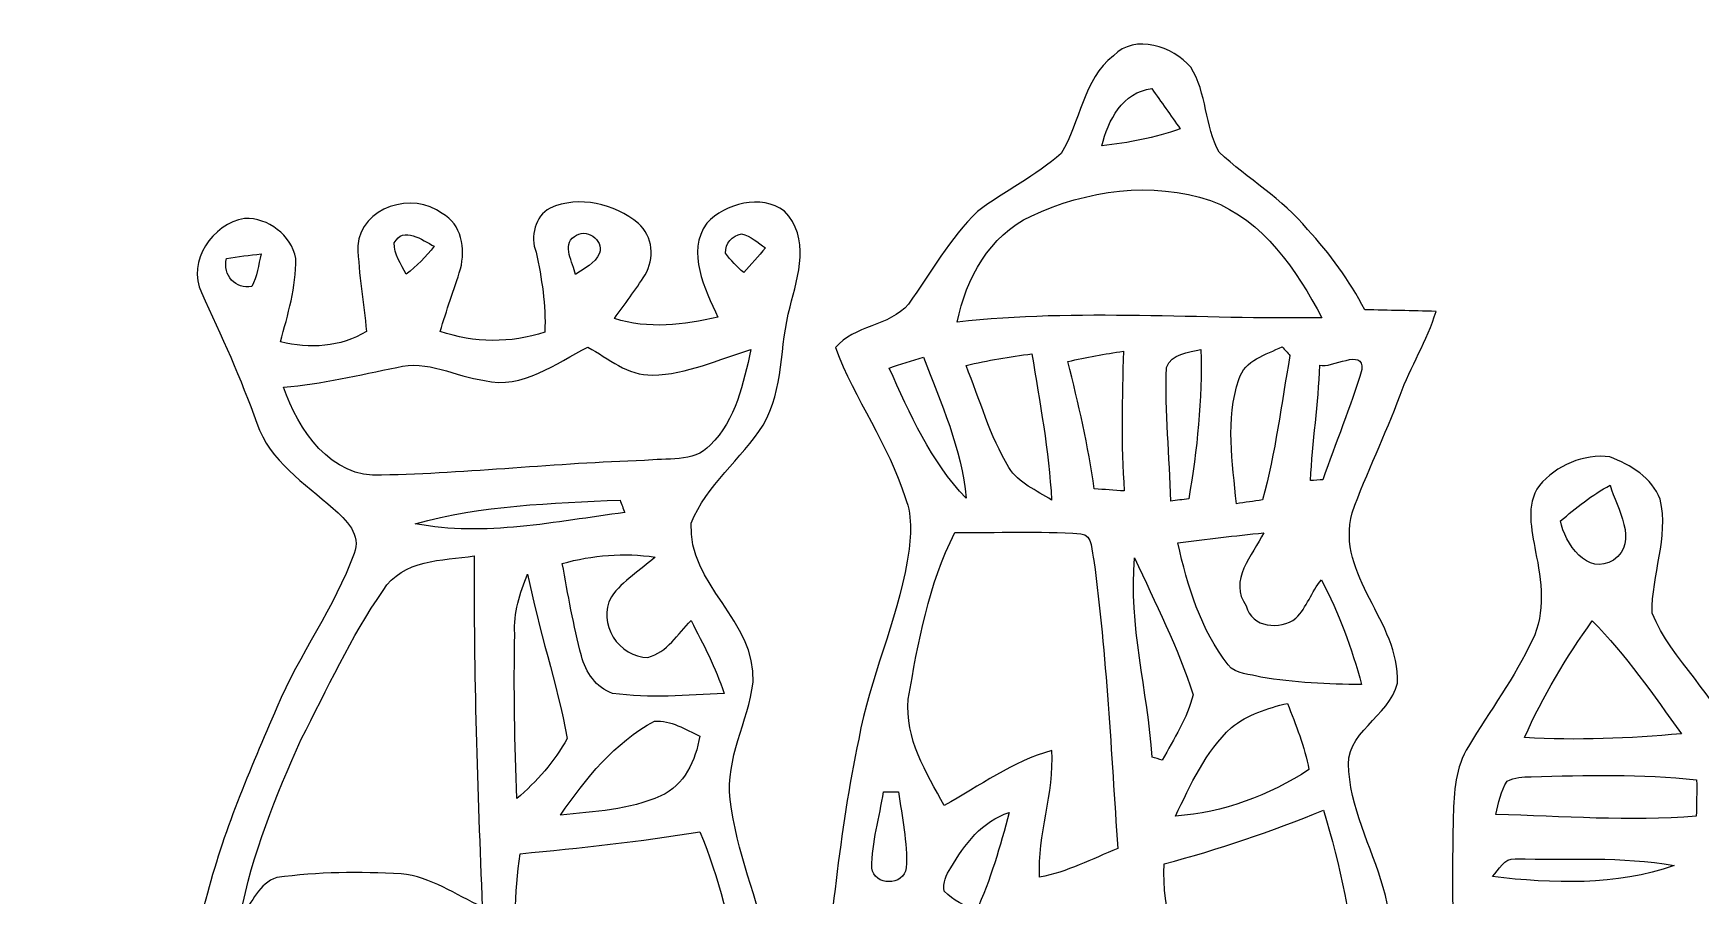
# Model space of a CAD drawing. Header units: centimetres. Extents: x -11.5 to 11.6, y -15.1 to 14.3.
# Drawn here: x -11.49 to 3.06, y 6.73 to 14.25 of the extents above; entities that cross this region are included whole.
import ezdxf

# ---------------------------------------------------------------- set-up
doc = ezdxf.new("R2010")
doc.units = ezdxf.units.CM
doc.header["$MEASUREMENT"] = 0
doc.layers.add('Layer 1', color=7, linetype='Continuous')

msp = doc.modelspace()

# ---------------------------------------------------------------- linework, layer by layer
at = {"layer": 'Layer 1', "color": 251}
for points, knots in [([(-2.06375, 14.05819), (-1.87043, 14.25363), (-1.54481, 14.13792), (-1.38783, 13.9573), (-1.38783, 13.9573), (-1.24742, 13.73434), (-1.26753, 13.44612), (-1.14159, 13.21576), (-1.14159, 13.21576), (-0.89182, 12.98363), (-0.58738, 12.80971), (-0.36865, 12.54301), (-0.36865, 12.54301), (-0.17392, 12.33064), (-0.00494, 12.09675), (0.13017, 11.84169), (0.13017, 11.84169), (0.3369, 11.83711), (0.54398, 11.83322), (0.75142, 11.82723), (0.75142, 11.82723), (0.67486, 11.57217), (0.52776, 11.34604), (0.4378, 11.09592), (0.4378, 11.09592), (0.30833, 10.7502), (0.14676, 10.41682), (0.0187, 10.0711), (0.0187, 10.0711), (-0.12629, 9.51547), (0.43744, 9.1246), (0.41487, 8.58449), (0.41487, 8.58449), (0.34925, 8.28887), (-0.06244, 8.15411), (-0.00882, 7.81473), (-0.00882, 7.81473), (0.01976, 7.43409), (0.21731, 7.09683), (0.30939, 6.73171), (0.30939, 6.73171), (0.47696, 5.975), (0.39687, 5.18548), (0.56762, 4.42877), (0.56762, 4.42877), (0.76482, 4.60622), (0.9017, 4.86269), (0.89182, 5.13327), (0.89182, 5.13327), (0.92216, 5.89739), (0.88124, 6.66256), (0.9017, 7.42703), (0.9017, 7.42703), (0.9084, 7.63305), (0.92146, 7.85319), (1.03329, 8.03275), (1.03329, 8.03275), (1.22237, 8.34072), (1.43686, 8.63459), (1.59173, 8.96197), (1.59173, 8.96197), (1.70991, 9.19939), (1.67322, 9.4809), (1.6189, 9.73102), (1.6189, 9.73102), (1.58785, 9.92187), (1.52859, 10.13742), (1.65276, 10.30781), (1.65276, 10.30781), (1.80022, 10.48632), (2.0387, 10.58545), (2.26907, 10.55934), (2.26907, 10.55934), (2.44722, 10.48879), (2.63596, 10.37661), (2.70792, 10.18822), (2.70792, 10.18822), (2.78377, 9.85414), (2.63102, 9.52712), (2.63666, 9.19586), (2.63666, 9.19586), (2.80811, 8.77429), (3.21028, 8.48325), (3.34998, 8.04651), (3.34998, 8.04651), (3.36903, 7.06473), (3.33375, 6.08013), (3.33304, 5.09729), (3.33304, 5.09729), (3.33728, 4.91631), (3.33798, 4.73287), (3.36938, 4.5533), (3.36938, 4.5533), (3.57364, 5.11986), (3.6703, 5.71712), (3.83187, 6.29603), (3.83187, 6.29603), (3.98321, 6.80473), (3.97722, 7.3406), (4.10069, 7.8546), (4.10069, 7.8546), (4.25344, 8.5531), (4.43547, 9.26077), (4.34022, 9.9822), (4.34022, 9.9822), (4.27214, 10.38472), (4.19876, 10.79182), (4.04354, 11.17106), (4.04354, 11.17106), (3.88726, 11.50832), (3.48015, 11.63073), (3.32528, 11.96693), (3.32528, 11.96693), (3.22333, 12.19059), (3.37714, 12.41072), (3.55529, 12.52996), (3.55529, 12.52996), (3.7271, 12.68448), (3.9811, 12.75362), (4.20088, 12.66472), (4.20088, 12.66472), (4.35928, 12.58711), (4.50744, 12.48904), (4.6549, 12.39202), (4.6549, 12.39202), (4.62068, 12.15496), (4.54554, 11.92565), (4.5145, 11.68788), (4.5145, 11.68788), (4.50215, 11.58064), (4.61186, 11.51678), (4.68806, 11.46351), (4.68806, 11.46351), (4.9149, 11.33581), (5.16396, 11.25079), (5.41479, 11.1827), (5.41479, 11.1827), (5.49557, 11.39261), (5.58447, 11.60709), (5.57989, 11.8364), (5.57989, 11.8364), (5.61164, 12.1479), (5.48569, 12.45976), (5.54143, 12.76738), (5.54143, 12.76738), (5.74957, 13.09017), (6.32107, 13.16531), (6.55743, 12.83582), (6.55743, 12.83582), (6.64281, 12.71164), (6.74441, 12.55571), (6.64245, 12.40367), (6.64245, 12.40367), (6.59518, 12.18706), (6.42726, 12.01984), (6.3814, 11.80536), (6.3814, 11.80536), (6.45231, 11.62897), (6.58072, 11.48186), (6.68479, 11.32381), (6.68479, 11.32381), (6.92785, 11.46916), (7.1822, 11.60427), (7.38152, 11.80994), (7.38152, 11.80994), (7.58472, 12.02761), (7.67115, 12.31794), (7.83096, 12.56312), (7.83096, 12.56312), (8.01864, 12.83088), (8.45114, 12.87074), (8.67198, 12.62309), (8.67198, 12.62309), (8.88118, 12.44424), (9.01735, 12.06077), (8.80216, 11.83569), (8.80216, 11.83569), (8.58344, 11.62262), (8.28322, 11.53054), (8.03204, 11.36544), (8.03204, 11.36544), (7.83378, 11.27795), (7.79357, 11.05076), (7.71984, 10.87155), (7.71984, 10.87155), (7.60942, 10.49831), (7.5311, 10.11555), (7.4616, 9.73243), (7.4616, 9.73243), (7.83167, 9.29957), (8.20843, 8.86566), (8.46137, 8.35025), (8.46137, 8.35025), (8.44127, 8.31709), (8.42151, 8.28393), (8.40211, 8.25041), (8.40211, 8.25041), (8.21372, 8.20208), (8.02464, 8.15411), (7.84719, 8.07297), (7.84719, 8.07297), (8.11459, 6.69678), (8.54886, 5.28955), (8.24336, 3.88161), (8.24336, 3.88161), (8.52417, 3.96804), (8.80004, 4.08658), (9.03358, 4.26791), (9.03358, 4.26791), (9.13765, 4.49651), (9.01171, 4.75897), (8.97643, 4.9911), (8.97643, 4.9911), (8.74183, 5.67584), (8.6293, 6.39233), (8.48078, 7.09824), (8.48078, 7.09824), (8.46349, 7.32684), (8.382, 7.61788), (8.56862, 7.80062), (8.56862, 7.80062), (8.85825, 8.13435), (9.24772, 8.37741), (9.47737, 8.76371), (9.47737, 8.76371), (9.72573, 9.07274), (9.56663, 9.51089), (9.73067, 9.8492), (9.73067, 9.8492), (9.96774, 10.12366), (10.55934, 10.03547), (10.64013, 9.65235), (10.64013, 9.65235), (10.66729, 9.38036), (10.55123, 9.11366), (10.57451, 8.84237), (10.57451, 8.84237), (10.76572, 8.40458), (11.21445, 8.15622), (11.45787, 7.75476), (11.45787, 7.75476), (11.52984, 7.35224), (11.42718, 6.9469), (11.36791, 6.54932), (11.36791, 6.54932), (11.2335, 5.68396), (10.90507, 4.85211), (10.88284, 3.96946), (10.88284, 3.96946), (10.87755, 3.74756), (10.85815, 3.51014), (10.95869, 3.30376), (10.95869, 3.30376), (11.0804, 2.98732), (11.32628, 2.7365), (11.44905, 2.42147), (11.44905, 2.42147), (11.57041, 2.19922), (11.34216, 1.99284), (11.14107, 1.95016), (11.14107, 1.95016), (10.66871, 1.90324), (10.19281, 1.92229), (9.71903, 1.89477), (9.71903, 1.89477), (9.62519, 1.28623), (9.58215, 0.66252), (9.37472, 0.07796), (9.37472, 0.07796), (9.30416, -0.13229), (9.19127, -0.33973), (9.2142, -0.56974), (9.2142, -0.56974), (9.67528, -4.56812), (10.17376, -8.56262), (10.63025, -12.56171), (10.63025, -12.56171), (9.30416, -12.62768), (7.97631, -12.59558), (6.64986, -12.64673), (6.64986, -12.64673), (5.43419, -12.61604), (4.22169, -12.71799), (3.01025, -12.80336), (3.01025, -12.80336), (3.15419, -13.46588), (3.35104, -14.11746), (3.51437, -14.7761), (3.51437, -14.7761), (2.95734, -14.92215), (2.37949, -14.94331), (1.80799, -14.98388), (1.80799, -14.98388), (1.05163, -15.01599), (0.29492, -15.0368), (-0.46179, -15.06432), (-0.46179, -15.06432), (-2.46698, -15.08795), (-4.4704, -14.91192), (-6.47559, -14.99623), (-6.47559, -14.99623), (-6.65163, -14.98741), (-6.9663, -15.02269), (-7.0164, -14.79303), (-7.0164, -14.79303), (-7.01534, -14.2113), (-6.83084, -13.64897), (-6.80544, -13.06936), (-6.80544, -13.06936), (-7.75264, -13.12474), (-8.70126, -13.09546), (-9.64883, -13.1131), (-9.64883, -13.1131), (-10.26089, -13.14803), (-10.87402, -13.14415), (-11.4868, -13.14062), (-11.4868, -13.14062), (-11.43635, -11.45222), (-11.33122, -9.76489), (-11.21516, -8.07967), (-11.21516, -8.07967), (-10.76043, -5.12692), (-10.36355, -2.1657), (-9.96774, 0.79551), (-9.96774, 0.79551), (-9.84462, 1.99284), (-9.70421, 3.18946), (-9.51512, 4.37868), (-9.51512, 4.37868), (-9.85908, 4.42913), (-10.20727, 4.43477), (-10.55264, 4.47005), (-10.55264, 4.47005), (-10.48491, 5.2384), (-10.19422, 5.96371), (-9.98114, 6.69854), (-9.98114, 6.69854), (-9.83544, 7.27675), (-9.59873, 7.82708), (-9.36166, 8.37247), (-9.36166, 8.37247), (-9.16658, 8.83497), (-8.85931, 9.24313), (-8.68821, 9.71515), (-8.68821, 9.71515), (-8.62048, 9.8746), (-8.75947, 10.01324), (-8.8706, 10.10779), (-8.8706, 10.10779), (-9.11825, 10.32969), (-9.42516, 10.51877), (-9.53629, 10.85215), (-9.53629, 10.85215), (-9.67564, 11.24126), (-9.84532, 11.61768), (-10.01995, 11.99127), (-10.01995, 11.99127), (-10.15083, 12.26467), (-9.92329, 12.5917), (-9.64389, 12.63932), (-9.64389, 12.63932), (-9.43716, 12.64426), (-9.23784, 12.49609), (-9.19656, 12.28866), (-9.19656, 12.28866), (-9.19198, 12.0396), (-9.26853, 11.80006), (-9.32956, 11.56159), (-9.32956, 11.56159), (-9.07627, 11.5002), (-8.80674, 11.51431), (-8.58061, 11.65225), (-8.58061, 11.65225), (-8.60249, 11.90166), (-8.6487, 12.14931), (-8.65611, 12.39979), (-8.65611, 12.39979), (-8.62824, 12.74022), (-8.17527, 12.87709), (-7.92021, 12.68201), (-7.92021, 12.68201), (-7.74912, 12.59134), (-7.71384, 12.37192), (-7.76041, 12.19906), (-7.76041, 12.19906), (-7.81403, 12.01561), (-7.88423, 11.83711), (-7.93679, 11.65331), (-7.93679, 11.65331), (-7.64081, 11.55171), (-7.32155, 11.54677), (-7.02451, 11.64766), (-7.02451, 11.64766), (-7.01358, 11.88332), (-7.05097, 12.11509), (-7.10071, 12.34475), (-7.10071, 12.34475), (-7.15292, 12.47951), (-7.11165, 12.65943), (-6.97865, 12.72857), (-6.97865, 12.72857), (-6.7243, 12.84111), (-6.41562, 12.76985), (-6.20818, 12.59487), (-6.20818, 12.59487), (-6.07942, 12.48516), (-6.06496, 12.2869), (-6.14962, 12.14579), (-6.14962, 12.14579), (-6.23147, 12.01385), (-6.32848, 11.89214), (-6.41773, 11.76514), (-6.41773, 11.76514), (-6.12175, 11.67024), (-5.81131, 11.70975), (-5.51427, 11.77749), (-5.51427, 11.77749), (-5.62645, 12.02267), (-5.79332, 12.34405), (-5.61199, 12.59769), (-5.61199, 12.59769), (-5.4483, 12.77126), (-5.1375, 12.85134), (-4.93395, 12.70353), (-4.93395, 12.70353), (-4.70747, 12.46893), (-4.81365, 12.14014), (-4.88421, 11.86744), (-4.88421, 11.86744), (-4.97911, 11.52701), (-4.9343, 11.14884), (-5.12057, 10.83627), (-5.12057, 10.83627), (-5.30719, 10.53712), (-5.61728, 10.31311), (-5.7464, 9.98044), (-5.7464, 9.98044), (-5.78238, 9.44739), (-5.17349, 9.12566), (-5.20771, 8.59155), (-5.20771, 8.59155), (-5.25039, 8.24477), (-5.44971, 7.92833), (-5.40632, 7.56885), (-5.40632, 7.56885), (-5.35623, 7.11764), (-5.16431, 6.69854), (-5.06942, 6.25687), (-5.06942, 6.25687), (-4.86622, 5.36187), (-4.67889, 4.46299), (-4.55224, 3.55353), (-4.55224, 3.55353), (-4.35998, 3.64243), (-4.17513, 3.78001), (-4.09187, 3.9811), (-4.09187, 3.9811), (-3.96275, 4.37974), (-3.89431, 4.79531), (-3.85586, 5.21159), (-3.85586, 5.21159), (-4.13844, 5.1689), (-4.41748, 5.10928), (-4.69794, 5.05636), (-4.69794, 5.05636), (-4.693, 5.24651), (-4.65808, 5.43419), (-4.63444, 5.62222), (-4.63444, 5.62222), (-4.51979, 6.44737), (-4.46158, 7.28098), (-4.28519, 8.09625), (-4.28519, 8.09625), (-4.19135, 8.62683), (-3.95323, 9.1186), (-3.86186, 9.64918), (-3.86186, 9.64918), (-3.83187, 9.83297), (-3.81106, 10.02489), (-3.87914, 10.20339), (-3.87914, 10.20339), (-4.02484, 10.66447), (-4.32047, 11.0617), (-4.48839, 11.51184), (-4.48839, 11.51184), (-4.32894, 11.70623), (-4.01673, 11.69458), (-3.85163, 11.89179), (-3.85163, 11.89179), (-3.65443, 12.16378), (-3.49285, 12.46611), (-3.24803, 12.70071), (-3.24803, 12.70071), (-3.01061, 12.87745), (-2.74179, 13.01044), (-2.51848, 13.20659), (-2.51848, 13.20659), (-2.35268, 13.47787), (-2.32833, 13.85076), (-2.06375, 14.05819), (-2.06375, 14.05819), (-2.06375, 14.05819), (-2.06375, 14.05819), (-2.06375, 14.05819)], [0, 0, 0, 0, 0.00787402, 0.00787402, 0.00787402, 0.00787402, 0.01574803, 0.01574803, 0.01574803, 0.01574803, 0.02362205, 0.02362205, 0.02362205, 0.02362205, 0.03149606, 0.03149606, 0.03149606, 0.03149606, 0.03937008, 0.03937008, 0.03937008, 0.03937008, 0.04724409, 0.04724409, 0.04724409, 0.04724409, 0.05511811, 0.05511811, 0.05511811, 0.05511811, 0.06299213, 0.06299213, 0.06299213, 0.06299213, 0.07086614, 0.07086614, 0.07086614, 0.07086614, 0.07874016, 0.07874016, 0.07874016, 0.07874016, 0.08661417, 0.08661417, 0.08661417, 0.08661417, 0.09448819, 0.09448819, 0.09448819, 0.09448819, 0.1023622, 0.1023622, 0.1023622, 0.1023622, 0.11023622, 0.11023622, 0.11023622, 0.11023622, 0.11811024, 0.11811024, 0.11811024, 0.11811024, 0.12598425, 0.12598425, 0.12598425, 0.12598425, 0.13385827, 0.13385827, 0.13385827, 0.13385827, 0.14173228, 0.14173228, 0.14173228, 0.14173228, 0.1496063, 0.1496063, 0.1496063, 0.1496063, 0.15748031, 0.15748031, 0.15748031, 0.15748031, 0.16535433, 0.16535433, 0.16535433, 0.16535433, 0.17322835, 0.17322835, 0.17322835, 0.17322835, 0.18110236, 0.18110236, 0.18110236, 0.18110236, 0.18897638, 0.18897638, 0.18897638, 0.18897638, 0.19685039, 0.19685039, 0.19685039, 0.19685039, 0.20472441, 0.20472441, 0.20472441, 0.20472441, 0.21259843, 0.21259843, 0.21259843, 0.21259843, 0.22047244, 0.22047244, 0.22047244, 0.22047244, 0.22834646, 0.22834646, 0.22834646, 0.22834646, 0.23622047, 0.23622047, 0.23622047, 0.23622047, 0.24409449, 0.24409449, 0.24409449, 0.24409449, 0.2519685, 0.2519685, 0.2519685, 0.2519685, 0.25984252, 0.25984252, 0.25984252, 0.25984252, 0.26771654, 0.26771654, 0.26771654, 0.26771654, 0.27559055, 0.27559055, 0.27559055, 0.27559055, 0.28346457, 0.28346457, 0.28346457, 0.28346457, 0.29133858, 0.29133858, 0.29133858, 0.29133858, 0.2992126, 0.2992126, 0.2992126, 0.2992126, 0.30708661, 0.30708661, 0.30708661, 0.30708661, 0.31496063, 0.31496063, 0.31496063, 0.31496063, 0.32283465, 0.32283465, 0.32283465, 0.32283465, 0.33070866, 0.33070866, 0.33070866, 0.33070866, 0.33858268, 0.33858268, 0.33858268, 0.33858268, 0.34645669, 0.34645669, 0.34645669, 0.34645669, 0.35433071, 0.35433071, 0.35433071, 0.35433071, 0.36220472, 0.36220472, 0.36220472, 0.36220472, 0.37007874, 0.37007874, 0.37007874, 0.37007874, 0.37795276, 0.37795276, 0.37795276, 0.37795276, 0.38582677, 0.38582677, 0.38582677, 0.38582677, 0.39370079, 0.39370079, 0.39370079, 0.39370079, 0.4015748, 0.4015748, 0.4015748, 0.4015748, 0.40944882, 0.40944882, 0.40944882, 0.40944882, 0.41732283, 0.41732283, 0.41732283, 0.41732283, 0.42519685, 0.42519685, 0.42519685, 0.42519685, 0.43307087, 0.43307087, 0.43307087, 0.43307087, 0.44094488, 0.44094488, 0.44094488, 0.44094488, 0.4488189, 0.4488189, 0.4488189, 0.4488189, 0.45669291, 0.45669291, 0.45669291, 0.45669291, 0.46456693, 0.46456693, 0.46456693, 0.46456693, 0.47244094, 0.47244094, 0.47244094, 0.47244094, 0.48031496, 0.48031496, 0.48031496, 0.48031496, 0.48818898, 0.48818898, 0.48818898, 0.48818898, 0.49606299, 0.49606299, 0.49606299, 0.49606299, 0.50393701, 0.50393701, 0.50393701, 0.50393701, 0.51181102, 0.51181102, 0.51181102, 0.51181102, 0.51968504, 0.51968504, 0.51968504, 0.51968504, 0.52755906, 0.52755906, 0.52755906, 0.52755906, 0.53543307, 0.53543307, 0.53543307, 0.53543307, 0.54330709, 0.54330709, 0.54330709, 0.54330709, 0.5511811, 0.5511811, 0.5511811, 0.5511811, 0.55905512, 0.55905512, 0.55905512, 0.55905512, 0.56692913, 0.56692913, 0.56692913, 0.56692913, 0.57480315, 0.57480315, 0.57480315, 0.57480315, 0.58267717, 0.58267717, 0.58267717, 0.58267717, 0.59055118, 0.59055118, 0.59055118, 0.59055118, 0.5984252, 0.5984252, 0.5984252, 0.5984252, 0.60629921, 0.60629921, 0.60629921, 0.60629921, 0.61417323, 0.61417323, 0.61417323, 0.61417323, 0.62204724, 0.62204724, 0.62204724, 0.62204724, 0.62992126, 0.62992126, 0.62992126, 0.62992126, 0.63779528, 0.63779528, 0.63779528, 0.63779528, 0.64566929, 0.64566929, 0.64566929, 0.64566929, 0.65354331, 0.65354331, 0.65354331, 0.65354331, 0.66141732, 0.66141732, 0.66141732, 0.66141732, 0.66929134, 0.66929134, 0.66929134, 0.66929134, 0.67716535, 0.67716535, 0.67716535, 0.67716535, 0.68503937, 0.68503937, 0.68503937, 0.68503937, 0.69291339, 0.69291339, 0.69291339, 0.69291339, 0.7007874, 0.7007874, 0.7007874, 0.7007874, 0.70866142, 0.70866142, 0.70866142, 0.70866142, 0.71653543, 0.71653543, 0.71653543, 0.71653543, 0.72440945, 0.72440945, 0.72440945, 0.72440945, 0.73228346, 0.73228346, 0.73228346, 0.73228346, 0.74015748, 0.74015748, 0.74015748, 0.74015748, 0.7480315, 0.7480315, 0.7480315, 0.7480315, 0.75590551, 0.75590551, 0.75590551, 0.75590551, 0.76377953, 0.76377953, 0.76377953, 0.76377953, 0.77165354, 0.77165354, 0.77165354, 0.77165354, 0.77952756, 0.77952756, 0.77952756, 0.77952756, 0.78740157, 0.78740157, 0.78740157, 0.78740157, 0.79527559, 0.79527559, 0.79527559, 0.79527559, 0.80314961, 0.80314961, 0.80314961, 0.80314961, 0.81102362, 0.81102362, 0.81102362, 0.81102362, 0.81889764, 0.81889764, 0.81889764, 0.81889764, 0.82677165, 0.82677165, 0.82677165, 0.82677165, 0.83464567, 0.83464567, 0.83464567, 0.83464567, 0.84251969, 0.84251969, 0.84251969, 0.84251969, 0.8503937, 0.8503937, 0.8503937, 0.8503937, 0.85826772, 0.85826772, 0.85826772, 0.85826772, 0.86614173, 0.86614173, 0.86614173, 0.86614173, 0.87401575, 0.87401575, 0.87401575, 0.87401575, 0.88188976, 0.88188976, 0.88188976, 0.88188976, 0.88976378, 0.88976378, 0.88976378, 0.88976378, 0.8976378, 0.8976378, 0.8976378, 0.8976378, 0.90551181, 0.90551181, 0.90551181, 0.90551181, 0.91338583, 0.91338583, 0.91338583, 0.91338583, 0.92125984, 0.92125984, 0.92125984, 0.92125984, 0.92913386, 0.92913386, 0.92913386, 0.92913386, 0.93700787, 0.93700787, 0.93700787, 0.93700787, 0.94488189, 0.94488189, 0.94488189, 0.94488189, 0.95275591, 0.95275591, 0.95275591, 0.95275591, 0.96062992, 0.96062992, 0.96062992, 0.96062992, 0.96850394, 0.96850394, 0.96850394, 0.96850394, 0.97637795, 0.97637795, 0.97637795, 0.97637795, 0.98425197, 0.98425197, 0.98425197, 0.98425197, 1, 1, 1, 1]), ([(-2.16429, 13.2715), (-1.93287, 13.30113), (-1.70039, 13.33817), (-1.48131, 13.42108), (-1.48131, 13.42108), (-1.56281, 13.53891), (-1.64641, 13.65497), (-1.72896, 13.77174), (-1.72896, 13.77174), (-1.98438, 13.74105), (-2.10926, 13.49446), (-2.16429, 13.2715), (-2.16429, 13.2715), (-2.16429, 13.2715), (-2.16429, 13.2715), (-2.16429, 13.2715)], [0, 0, 0, 0, 0.2, 0.2, 0.2, 0.2, 0.4, 0.4, 0.4, 0.4, 0.6, 0.6, 0.6, 0.6, 1, 1, 1, 1]), ([(-2.78201, 12.65978), (-3.14396, 12.48727), (-3.34927, 12.11404), (-3.42653, 11.73409), (-3.42653, 11.73409), (-2.36749, 11.85263), (-1.30528, 11.75491), (-0.24377, 11.77255), (-0.24377, 11.77255), (-0.46778, 12.18882), (-0.75177, 12.61992), (-1.21497, 12.7949), (-1.21497, 12.7949), (-1.72685, 12.9667), (-2.30011, 12.88556), (-2.78201, 12.65978), (-2.78201, 12.65978), (-2.78201, 12.65978), (-2.78201, 12.65978), (-2.78201, 12.65978)], [0, 0, 0, 0, 0.16666667, 0.16666667, 0.16666667, 0.16666667, 0.33333333, 0.33333333, 0.33333333, 0.33333333, 0.5, 0.5, 0.5, 0.5, 0.66666667, 0.66666667, 0.66666667, 0.66666667, 1, 1, 1, 1]), ([(-8.33861, 12.42519), (-8.34214, 12.32394), (-8.27723, 12.23927), (-8.23313, 12.15284), (-8.23313, 12.15284), (-8.14211, 12.2234), (-8.06062, 12.30489), (-7.99006, 12.39591), (-7.99006, 12.39591), (-8.09308, 12.44988), (-8.25888, 12.57759), (-8.33861, 12.42519), (-8.33861, 12.42519), (-8.33861, 12.42519), (-8.33861, 12.42519), (-8.33861, 12.42519)], [0, 0, 0, 0, 0.2, 0.2, 0.2, 0.2, 0.4, 0.4, 0.4, 0.4, 0.6, 0.6, 0.6, 0.6, 1, 1, 1, 1]), ([(-6.76557, 12.48128), (-6.88199, 12.40472), (-6.77404, 12.25268), (-6.75746, 12.14896), (-6.75746, 12.14896), (-6.68232, 12.20258), (-6.5853, 12.24562), (-6.5465, 12.33487), (-6.5465, 12.33487), (-6.50769, 12.45517), (-6.66962, 12.56136), (-6.76557, 12.48128), (-6.76557, 12.48128), (-6.76557, 12.48128), (-6.76557, 12.48128), (-6.76557, 12.48128)], [0, 0, 0, 0, 0.2, 0.2, 0.2, 0.2, 0.4, 0.4, 0.4, 0.4, 0.6, 0.6, 0.6, 0.6, 1, 1, 1, 1]), ([(-5.44724, 12.33664), (-5.40561, 12.27032), (-5.34529, 12.21952), (-5.2892, 12.16589), (-5.2892, 12.16589), (-5.22393, 12.23645), (-5.16079, 12.30912), (-5.10011, 12.38356), (-5.10011, 12.38356), (-5.16573, 12.42871), (-5.22887, 12.48375), (-5.30789, 12.50386), (-5.30789, 12.50386), (-5.38974, 12.49221), (-5.45077, 12.41954), (-5.44724, 12.33664), (-5.44724, 12.33664), (-5.44724, 12.33664), (-5.44724, 12.33664), (-5.44724, 12.33664)], [0, 0, 0, 0, 0.16666667, 0.16666667, 0.16666667, 0.16666667, 0.33333333, 0.33333333, 0.33333333, 0.33333333, 0.5, 0.5, 0.5, 0.5, 0.66666667, 0.66666667, 0.66666667, 0.66666667, 1, 1, 1, 1]), ([(-9.80052, 12.28866), (-9.83933, 12.14367), (-9.71903, 12.0142), (-9.58144, 12.04489), (-9.58144, 12.04489), (-9.5317, 12.13132), (-9.52394, 12.23363), (-9.50031, 12.32888), (-9.50031, 12.32888), (-9.60049, 12.31688), (-9.70174, 12.30877), (-9.80052, 12.28866), (-9.80052, 12.28866), (-9.80052, 12.28866), (-9.80052, 12.28866), (-9.80052, 12.28866)], [0, 0, 0, 0, 0.2, 0.2, 0.2, 0.2, 0.4, 0.4, 0.4, 0.4, 0.6, 0.6, 0.6, 0.6, 1, 1, 1, 1]), ([(-6.64845, 11.51537), (-6.92926, 11.37779), (-7.21642, 11.14354), (-7.55015, 11.22504), (-7.55015, 11.22504), (-7.80697, 11.25643), (-8.05039, 11.41095), (-8.31568, 11.33898), (-8.31568, 11.33898), (-8.64376, 11.27301), (-8.96938, 11.19258), (-9.30416, 11.16789), (-9.30416, 11.16789), (-9.18175, 10.79747), (-8.88683, 10.36567), (-8.44832, 10.39848), (-8.44832, 10.39848), (-7.68315, 10.41576), (-6.92115, 10.50396), (-6.15562, 10.52618), (-6.15562, 10.52618), (-5.96688, 10.55476), (-5.72558, 10.50149), (-5.5813, 10.66165), (-5.5813, 10.66165), (-5.35552, 10.88319), (-5.29273, 11.19893), (-5.2257, 11.49456), (-5.2257, 11.49456), (-5.50863, 11.4106), (-5.78379, 11.27654), (-6.08436, 11.27231), (-6.08436, 11.27231), (-6.30308, 11.2649), (-6.46783, 11.41801), (-6.64845, 11.51537), (-6.64845, 11.51537), (-6.64845, 11.51537), (-6.64845, 11.51537), (-6.64845, 11.51537)], [0, 0, 0, 0, 0.09090909, 0.09090909, 0.09090909, 0.09090909, 0.18181818, 0.18181818, 0.18181818, 0.18181818, 0.27272727, 0.27272727, 0.27272727, 0.27272727, 0.36363636, 0.36363636, 0.36363636, 0.36363636, 0.45454545, 0.45454545, 0.45454545, 0.45454545, 0.54545455, 0.54545455, 0.54545455, 0.54545455, 0.63636364, 0.63636364, 0.63636364, 0.63636364, 0.72727273, 0.72727273, 0.72727273, 0.72727273, 0.81818182, 0.81818182, 0.81818182, 0.81818182, 1, 1, 1, 1]), ([(-1.59985, 11.33934), (-1.61713, 10.95057), (-1.57021, 10.56146), (-1.56386, 10.17235), (-1.56386, 10.17235), (-1.51165, 10.17905), (-1.45909, 10.18575), (-1.40617, 10.19246), (-1.40617, 10.19246), (-1.33209, 10.62249), (-1.2887, 11.05994), (-1.29963, 11.49667), (-1.29963, 11.49667), (-1.40406, 11.46775), (-1.56245, 11.4614), (-1.59985, 11.33934), (-1.59985, 11.33934), (-1.59985, 11.33934), (-1.59985, 11.33934), (-1.59985, 11.33934)], [0, 0, 0, 0, 0.16666667, 0.16666667, 0.16666667, 0.16666667, 0.33333333, 0.33333333, 0.33333333, 0.33333333, 0.5, 0.5, 0.5, 0.5, 0.66666667, 0.66666667, 0.66666667, 0.66666667, 1, 1, 1, 1]), ([(-0.96873, 11.23421), (-1.08832, 10.8839), (-1.02376, 10.50925), (-0.9906, 10.15012), (-0.9906, 10.15012), (-0.91475, 10.16071), (-0.83926, 10.17199), (-0.76306, 10.18258), (-0.76306, 10.18258), (-0.64735, 10.59498), (-0.59937, 11.02184), (-0.52282, 11.44199), (-0.52282, 11.44199), (-0.54575, 11.46775), (-0.56833, 11.49315), (-0.5909, 11.51855), (-0.5909, 11.51855), (-0.73201, 11.45081), (-0.91758, 11.40284), (-0.96873, 11.23421), (-0.96873, 11.23421), (-0.96873, 11.23421), (-0.96873, 11.23421), (-0.96873, 11.23421)], [0, 0, 0, 0, 0.14285714, 0.14285714, 0.14285714, 0.14285714, 0.28571429, 0.28571429, 0.28571429, 0.28571429, 0.42857143, 0.42857143, 0.42857143, 0.42857143, 0.57142857, 0.57142857, 0.57142857, 0.57142857, 0.71428571, 0.71428571, 0.71428571, 0.71428571, 1, 1, 1, 1]), ([(-0.26106, 11.35839), (-0.27587, 11.02184), (-0.32703, 10.68846), (-0.34325, 10.35191), (-0.34325, 10.35191), (-0.31609, 10.35403), (-0.26211, 10.35756), (-0.2353, 10.35932), (-0.2353, 10.35932), (-0.12594, 10.6807), (0.00706, 10.99432), (0.10372, 11.31958), (0.10372, 11.31958), (0.12771, 11.51537), (-0.16616, 11.32699), (-0.26106, 11.35839), (-0.26106, 11.35839), (-0.26106, 11.35839), (-0.26106, 11.35839), (-0.26106, 11.35839)], [0, 0, 0, 0, 0.16666667, 0.16666667, 0.16666667, 0.16666667, 0.33333333, 0.33333333, 0.33333333, 0.33333333, 0.5, 0.5, 0.5, 0.5, 0.66666667, 0.66666667, 0.66666667, 0.66666667, 1, 1, 1, 1]), ([(-4.02026, 11.33369), (-3.83752, 10.93505), (-3.65901, 10.51877), (-3.34892, 10.19951), (-3.34892, 10.19951), (-3.38526, 10.62849), (-3.56976, 11.0296), (-3.72075, 11.42788), (-3.72075, 11.42788), (-3.82164, 11.39931), (-3.92113, 11.36721), (-4.02026, 11.33369), (-4.02026, 11.33369), (-4.02026, 11.33369), (-4.02026, 11.33369), (-4.02026, 11.33369)], [0, 0, 0, 0, 0.2, 0.2, 0.2, 0.2, 0.4, 0.4, 0.4, 0.4, 0.6, 0.6, 0.6, 0.6, 1, 1, 1, 1]), ([(-3.34927, 11.35486), (-3.22686, 11.05747), (-3.1436, 10.74173), (-2.97462, 10.46551), (-2.97462, 10.46551), (-2.89278, 10.32722), (-2.73191, 10.26724), (-2.60315, 10.18117), (-2.60315, 10.18117), (-2.62502, 10.61085), (-2.70722, 11.03383), (-2.7746, 11.45787), (-2.7746, 11.45787), (-2.96757, 11.43212), (-3.16054, 11.40284), (-3.34927, 11.35486), (-3.34927, 11.35486), (-3.34927, 11.35486), (-3.34927, 11.35486), (-3.34927, 11.35486)], [0, 0, 0, 0, 0.16666667, 0.16666667, 0.16666667, 0.16666667, 0.33333333, 0.33333333, 0.33333333, 0.33333333, 0.5, 0.5, 0.5, 0.5, 0.66666667, 0.66666667, 0.66666667, 0.66666667, 1, 1, 1, 1]), ([(-2.45992, 11.39014), (-2.36926, 11.02325), (-2.28141, 10.65495), (-2.23061, 10.27994), (-2.23061, 10.27994), (-2.14313, 10.27289), (-2.05705, 10.2676), (-1.96815, 10.26089), (-1.96815, 10.26089), (-2.00096, 10.66659), (-1.98649, 11.0744), (-1.97591, 11.4808), (-1.97591, 11.4808), (-2.13854, 11.45646), (-2.30011, 11.42859), (-2.45992, 11.39014), (-2.45992, 11.39014), (-2.45992, 11.39014), (-2.45992, 11.39014), (-2.45992, 11.39014)], [0, 0, 0, 0, 0.16666667, 0.16666667, 0.16666667, 0.16666667, 0.33333333, 0.33333333, 0.33333333, 0.33333333, 0.5, 0.5, 0.5, 0.5, 0.66666667, 0.66666667, 0.66666667, 0.66666667, 1, 1, 1, 1]), ([(1.83727, 9.99949), (1.8729, 9.80475), (2.07433, 9.51477), (2.30011, 9.65835), (2.30011, 9.65835), (2.52483, 9.82063), (2.32869, 10.10744), (2.26977, 10.31134), (2.26977, 10.31134), (2.11208, 10.22738), (1.97379, 10.11308), (1.83727, 9.99949), (1.83727, 9.99949), (1.83727, 9.99949), (1.83727, 9.99949), (1.83727, 9.99949)], [0, 0, 0, 0, 0.2, 0.2, 0.2, 0.2, 0.4, 0.4, 0.4, 0.4, 0.6, 0.6, 0.6, 0.6, 1, 1, 1, 1]), ([(-8.15411, 9.97444), (-7.54874, 9.85732), (-6.92926, 9.99596), (-6.32672, 10.07251), (-6.32672, 10.07251), (-6.34048, 10.10885), (-6.35423, 10.14554), (-6.36764, 10.18187), (-6.36764, 10.18187), (-6.96595, 10.15224), (-7.57379, 10.13989), (-8.15411, 9.97444), (-8.15411, 9.97444), (-8.15411, 9.97444), (-8.15411, 9.97444), (-8.15411, 9.97444)], [0, 0, 0, 0, 0.2, 0.2, 0.2, 0.2, 0.4, 0.4, 0.4, 0.4, 0.6, 0.6, 0.6, 0.6, 1, 1, 1, 1]), ([(-3.4477, 9.89753), (-3.67665, 9.44527), (-3.76802, 8.93904), (-3.85304, 8.44374), (-3.85304, 8.44374), (-3.88549, 8.10401), (-3.6957, 7.80168), (-3.53977, 7.51628), (-3.53977, 7.51628), (-3.2325, 7.68632), (-2.94428, 7.90222), (-2.60103, 7.99571), (-2.60103, 7.99571), (-2.57704, 7.62247), (-2.72697, 7.26017), (-2.70722, 6.8901), (-2.70722, 6.8901), (-2.46839, 6.93596), (-2.25037, 7.05132), (-2.026, 7.14058), (-2.026, 7.14058), (-2.08104, 7.97948), (-2.12443, 8.8205), (-2.23308, 9.65482), (-2.23308, 9.65482), (-2.26025, 9.71903), (-2.23555, 9.88201), (-2.34844, 9.88801), (-2.34844, 9.88801), (-2.71427, 9.91235), (-3.08151, 9.89647), (-3.4477, 9.89753), (-3.4477, 9.89753), (-3.4477, 9.89753), (-3.4477, 9.89753), (-3.4477, 9.89753)], [0, 0, 0, 0, 0.1, 0.1, 0.1, 0.1, 0.2, 0.2, 0.2, 0.2, 0.3, 0.3, 0.3, 0.3, 0.4, 0.4, 0.4, 0.4, 0.5, 0.5, 0.5, 0.5, 0.6, 0.6, 0.6, 0.6, 0.7, 0.7, 0.7, 0.7, 0.8, 0.8, 0.8, 0.8, 1, 1, 1, 1]), ([(-1.50107, 9.80722), (-1.41711, 9.43292), (-1.30175, 9.05051), (-1.06257, 8.74324), (-1.06257, 8.74324), (-0.99483, 8.65893), (-0.86924, 8.66457), (-0.77611, 8.63741), (-0.77611, 8.63741), (-0.48683, 8.58732), (-0.19191, 8.57215), (0.1016, 8.57285), (0.1016, 8.57285), (0.01623, 8.88753), (-0.0956, 9.19727), (-0.24871, 9.48514), (-0.24871, 9.48514), (-0.3362, 9.38212), (-0.37536, 9.2456), (-0.47202, 9.15), (-0.47202, 9.15), (-0.60854, 9.04769), (-0.8576, 9.06392), (-0.90382, 9.2583), (-0.90382, 9.2583), (-1.06504, 9.47667), (-0.84808, 9.70351), (-0.75177, 9.89577), (-0.75177, 9.89577), (-1.00189, 9.86931), (-1.25201, 9.84179), (-1.50107, 9.80722), (-1.50107, 9.80722), (-1.50107, 9.80722), (-1.50107, 9.80722), (-1.50107, 9.80722)], [0, 0, 0, 0, 0.1, 0.1, 0.1, 0.1, 0.2, 0.2, 0.2, 0.2, 0.3, 0.3, 0.3, 0.3, 0.4, 0.4, 0.4, 0.4, 0.5, 0.5, 0.5, 0.5, 0.6, 0.6, 0.6, 0.6, 0.7, 0.7, 0.7, 0.7, 0.8, 0.8, 0.8, 0.8, 1, 1, 1, 1]), ([(-8.43598, 9.392), (-8.71749, 8.98525), (-8.92281, 8.53228), (-9.15035, 8.09413), (-9.15035, 8.09413), (-9.37084, 7.60024), (-9.57792, 7.09224), (-9.67952, 6.55849), (-9.67952, 6.55849), (-9.57157, 6.66468), (-9.519, 6.84177), (-9.36272, 6.88728), (-9.36272, 6.88728), (-9.00395, 6.93914), (-8.63953, 6.93914), (-8.27793, 6.92009), (-8.27793, 6.92009), (-8.01864, 6.8961), (-7.80274, 6.73594), (-7.57026, 6.63257), (-7.57026, 6.63257), (-7.61012, 7.65281), (-7.64787, 8.67339), (-7.63976, 9.69469), (-7.63976, 9.69469), (-7.92057, 9.65129), (-8.26241, 9.66893), (-8.43598, 9.392), (-8.43598, 9.392), (-8.43598, 9.392), (-8.43598, 9.392), (-8.43598, 9.392)], [0, 0, 0, 0, 0.11111111, 0.11111111, 0.11111111, 0.11111111, 0.22222222, 0.22222222, 0.22222222, 0.22222222, 0.33333333, 0.33333333, 0.33333333, 0.33333333, 0.44444444, 0.44444444, 0.44444444, 0.44444444, 0.55555556, 0.55555556, 0.55555556, 0.55555556, 0.66666667, 0.66666667, 0.66666667, 0.66666667, 0.77777778, 0.77777778, 0.77777778, 0.77777778, 1, 1, 1, 1]), ([(-6.87176, 9.62801), (-6.82272, 9.35778), (-6.77404, 9.08756), (-6.70489, 8.82156), (-6.70489, 8.82156), (-6.66962, 8.68045), (-6.57543, 8.54287), (-6.43326, 8.49524), (-6.43326, 8.49524), (-6.11011, 8.44762), (-5.78414, 8.47937), (-5.46029, 8.49524), (-5.46029, 8.49524), (-5.53473, 8.71608), (-5.63986, 8.92457), (-5.74887, 9.12989), (-5.74887, 9.12989), (-5.86387, 9.01629), (-5.95665, 8.85119), (-6.12422, 8.80886), (-6.12422, 8.80886), (-6.37399, 8.80745), (-6.57543, 9.10731), (-6.44349, 9.33732), (-6.44349, 9.33732), (-6.34541, 9.48055), (-6.18843, 9.56874), (-6.06213, 9.68375), (-6.06213, 9.68375), (-6.33307, 9.72573), (-6.60894, 9.70104), (-6.87176, 9.62801), (-6.87176, 9.62801), (-6.87176, 9.62801), (-6.87176, 9.62801), (-6.87176, 9.62801)], [0, 0, 0, 0, 0.1, 0.1, 0.1, 0.1, 0.2, 0.2, 0.2, 0.2, 0.3, 0.3, 0.3, 0.3, 0.4, 0.4, 0.4, 0.4, 0.5, 0.5, 0.5, 0.5, 0.6, 0.6, 0.6, 0.6, 0.7, 0.7, 0.7, 0.7, 0.8, 0.8, 0.8, 0.8, 1, 1, 1, 1]), ([(-1.87854, 9.67669), (-1.93393, 9.09391), (-1.76213, 8.51747), (-1.72614, 7.9375), (-1.72614, 7.9375), (-1.70392, 7.9315), (-1.65911, 7.91951), (-1.63689, 7.91351), (-1.63689, 7.91351), (-1.53564, 8.09696), (-1.41852, 8.27899), (-1.36843, 8.48325), (-1.36843, 8.48325), (-1.49931, 8.89529), (-1.69898, 9.28405), (-1.87854, 9.67669), (-1.87854, 9.67669), (-1.87854, 9.67669), (-1.87854, 9.67669), (-1.87854, 9.67669)], [0, 0, 0, 0, 0.16666667, 0.16666667, 0.16666667, 0.16666667, 0.33333333, 0.33333333, 0.33333333, 0.33333333, 0.5, 0.5, 0.5, 0.5, 0.66666667, 0.66666667, 0.66666667, 0.66666667, 1, 1, 1, 1]), ([(-7.28592, 9.01488), (-7.29721, 8.53546), (-7.28592, 8.05603), (-7.26934, 7.57696), (-7.26934, 7.57696), (-7.09436, 7.72548), (-6.93984, 7.90011), (-6.82801, 8.10154), (-6.82801, 8.10154), (-6.91797, 8.58379), (-7.07884, 9.05228), (-7.17409, 9.53523), (-7.17409, 9.53523), (-7.24182, 9.37013), (-7.29933, 9.19621), (-7.28592, 9.01488), (-7.28592, 9.01488), (-7.28592, 9.01488), (-7.28592, 9.01488), (-7.28592, 9.01488)], [0, 0, 0, 0, 0.16666667, 0.16666667, 0.16666667, 0.16666667, 0.33333333, 0.33333333, 0.33333333, 0.33333333, 0.5, 0.5, 0.5, 0.5, 0.66666667, 0.66666667, 0.66666667, 0.66666667, 1, 1, 1, 1]), ([(2.11384, 9.12777), (1.88771, 8.80886), (1.68063, 8.46878), (1.52435, 8.1093), (1.52435, 8.1093), (1.97979, 8.08179), (2.43699, 8.10189), (2.89172, 8.14211), (2.89172, 8.14211), (2.64795, 8.48148), (2.40841, 8.83109), (2.11384, 9.12777), (2.11384, 9.12777), (2.11384, 9.12777), (2.11384, 9.12777), (2.11384, 9.12777)], [0, 0, 0, 0, 0.2, 0.2, 0.2, 0.2, 0.4, 0.4, 0.4, 0.4, 0.6, 0.6, 0.6, 0.6, 1, 1, 1, 1]), ([(-1.03399, 8.19609), (-1.26048, 7.98548), (-1.391, 7.69867), (-1.52153, 7.42386), (-1.52153, 7.42386), (-1.10455, 7.45525), (-0.70591, 7.60166), (-0.35736, 7.83026), (-0.35736, 7.83026), (-0.39723, 8.02993), (-0.4699, 8.21972), (-0.54539, 8.40775), (-0.54539, 8.40775), (-0.7172, 8.36471), (-0.895, 8.31109), (-1.03399, 8.19609), (-1.03399, 8.19609), (-1.03399, 8.19609), (-1.03399, 8.19609), (-1.03399, 8.19609)], [0, 0, 0, 0, 0.16666667, 0.16666667, 0.16666667, 0.16666667, 0.33333333, 0.33333333, 0.33333333, 0.33333333, 0.5, 0.5, 0.5, 0.5, 0.66666667, 0.66666667, 0.66666667, 0.66666667, 1, 1, 1, 1]), ([(-6.06848, 8.25253), (-6.41456, 8.06697), (-6.66891, 7.75159), (-6.88763, 7.43267), (-6.88763, 7.43267), (-6.59377, 7.46337), (-6.28615, 7.47642), (-6.0131, 7.6006), (-6.0131, 7.6006), (-5.80637, 7.69091), (-5.70794, 7.91175), (-5.67231, 8.122), (-5.67231, 8.122), (-5.79826, 8.18092), (-5.92173, 8.2617), (-6.06848, 8.25253), (-6.06848, 8.25253), (-6.06848, 8.25253), (-6.06848, 8.25253), (-6.06848, 8.25253)], [0, 0, 0, 0, 0.16666667, 0.16666667, 0.16666667, 0.16666667, 0.33333333, 0.33333333, 0.33333333, 0.33333333, 0.5, 0.5, 0.5, 0.5, 0.66666667, 0.66666667, 0.66666667, 0.66666667, 1, 1, 1, 1]), ([(1.37301, 7.72936), (1.31445, 7.64364), (1.29646, 7.53886), (1.27423, 7.43938), (1.27423, 7.43938), (1.85632, 7.42068), (2.43911, 7.37905), (3.02119, 7.42244), (3.02119, 7.42244), (3.02507, 7.52792), (3.02719, 7.63341), (3.02472, 7.73924), (3.02472, 7.73924), (2.54529, 7.79427), (2.06199, 7.78016), (1.5808, 7.76817), (1.5808, 7.76817), (1.51059, 7.76464), (1.43616, 7.76429), (1.37301, 7.72936), (1.37301, 7.72936), (1.37301, 7.72936), (1.37301, 7.72936), (1.37301, 7.72936)], [0, 0, 0, 0, 0.14285714, 0.14285714, 0.14285714, 0.14285714, 0.28571429, 0.28571429, 0.28571429, 0.28571429, 0.42857143, 0.42857143, 0.42857143, 0.42857143, 0.57142857, 0.57142857, 0.57142857, 0.57142857, 0.71428571, 0.71428571, 0.71428571, 0.71428571, 1, 1, 1, 1]), ([(-4.06964, 7.63623), (-4.10245, 7.41504), (-4.17266, 7.19596), (-4.17195, 6.97124), (-4.17195, 6.97124), (-4.15361, 6.8132), (-3.89008, 6.81249), (-3.87033, 6.97159), (-3.87033, 6.97159), (-3.85833, 7.1949), (-3.90984, 7.41609), (-3.93735, 7.63658), (-3.93735, 7.63658), (-3.9818, 7.63658), (-4.02555, 7.63658), (-4.06964, 7.63623), (-4.06964, 7.63623), (-4.06964, 7.63623), (-4.06964, 7.63623), (-4.06964, 7.63623)], [0, 0, 0, 0, 0.16666667, 0.16666667, 0.16666667, 0.16666667, 0.33333333, 0.33333333, 0.33333333, 0.33333333, 0.5, 0.5, 0.5, 0.5, 0.66666667, 0.66666667, 0.66666667, 0.66666667, 1, 1, 1, 1]), ([(-3.48262, 6.97195), (-3.52143, 6.91268), (-3.55459, 6.84142), (-3.53907, 6.76875), (-3.53907, 6.76875), (-3.46181, 6.68902), (-3.35844, 6.64281), (-3.26214, 6.59095), (-3.26214, 6.59095), (-3.13549, 6.86752), (-3.05047, 7.16174), (-2.97356, 7.45525), (-2.97356, 7.45525), (-3.20887, 7.38329), (-3.36338, 7.17515), (-3.48262, 6.97195), (-3.48262, 6.97195), (-3.48262, 6.97195), (-3.48262, 6.97195), (-3.48262, 6.97195)], [0, 0, 0, 0, 0.16666667, 0.16666667, 0.16666667, 0.16666667, 0.33333333, 0.33333333, 0.33333333, 0.33333333, 0.5, 0.5, 0.5, 0.5, 0.66666667, 0.66666667, 0.66666667, 0.66666667, 1, 1, 1, 1]), ([(-1.61925, 7.00652), (-1.64641, 6.598), (-1.49013, 6.21242), (-1.38254, 5.82683), (-1.38254, 5.82683), (-1.3148, 5.60105), (-1.35961, 5.36363), (-1.31868, 5.13539), (-1.31868, 5.13539), (-1.21179, 5.03061), (-1.06045, 4.99181), (-0.92957, 4.92584), (-0.92957, 4.92584), (-0.56903, 4.7752), (-0.23001, 4.56318), (0.15381, 4.47252), (0.15381, 4.47252), (0.12876, 5.48287), (0.07726, 6.50663), (-0.23178, 7.47642), (-0.23178, 7.47642), (-0.68333, 7.28839), (-1.14723, 7.13458), (-1.61925, 7.00652), (-1.61925, 7.00652), (-1.61925, 7.00652), (-1.61925, 7.00652), (-1.61925, 7.00652)], [0, 0, 0, 0, 0.125, 0.125, 0.125, 0.125, 0.25, 0.25, 0.25, 0.25, 0.375, 0.375, 0.375, 0.375, 0.5, 0.5, 0.5, 0.5, 0.625, 0.625, 0.625, 0.625, 0.75, 0.75, 0.75, 0.75, 1, 1, 1, 1]), ([(-7.23935, 7.09612), (-7.28557, 6.75428), (-7.31661, 6.39339), (-7.20372, 6.06072), (-7.20372, 6.06072), (-7.08589, 5.80743), (-6.87352, 5.61587), (-6.68126, 5.41937), (-6.68126, 5.41937), (-6.09671, 4.86481), (-5.55166, 4.26473), (-4.93713, 3.74403), (-4.93713, 3.74403), (-4.94665, 4.08658), (-5.01897, 4.42348), (-5.08212, 4.75897), (-5.08212, 4.75897), (-5.25463, 5.6074), (-5.34353, 6.47947), (-5.67055, 7.28839), (-5.67055, 7.28839), (-6.19054, 7.20055), (-6.71477, 7.14622), (-7.23935, 7.09612), (-7.23935, 7.09612), (-7.23935, 7.09612), (-7.23935, 7.09612), (-7.23935, 7.09612)], [0, 0, 0, 0, 0.125, 0.125, 0.125, 0.125, 0.25, 0.25, 0.25, 0.25, 0.375, 0.375, 0.375, 0.375, 0.5, 0.5, 0.5, 0.5, 0.625, 0.625, 0.625, 0.625, 0.75, 0.75, 0.75, 0.75, 1, 1, 1, 1]), ([(1.24354, 6.89645), (1.76706, 6.83331), (2.32481, 6.81567), (2.82857, 6.99311), (2.82857, 6.99311), (2.37243, 7.07531), (1.90288, 7.03897), (1.4418, 7.05238), (1.4418, 7.05238), (1.3462, 7.05732), (1.29857, 6.95713), (1.24354, 6.89645), (1.24354, 6.89645), (1.24354, 6.89645), (1.24354, 6.89645), (1.24354, 6.89645)], [0, 0, 0, 0, 0.2, 0.2, 0.2, 0.2, 0.4, 0.4, 0.4, 0.4, 0.6, 0.6, 0.6, 0.6, 1, 1, 1, 1])]:
    msp.add_open_spline(points, degree=3, knots=knots, dxfattribs=at)

doc.saveas('drawing.dxf')
